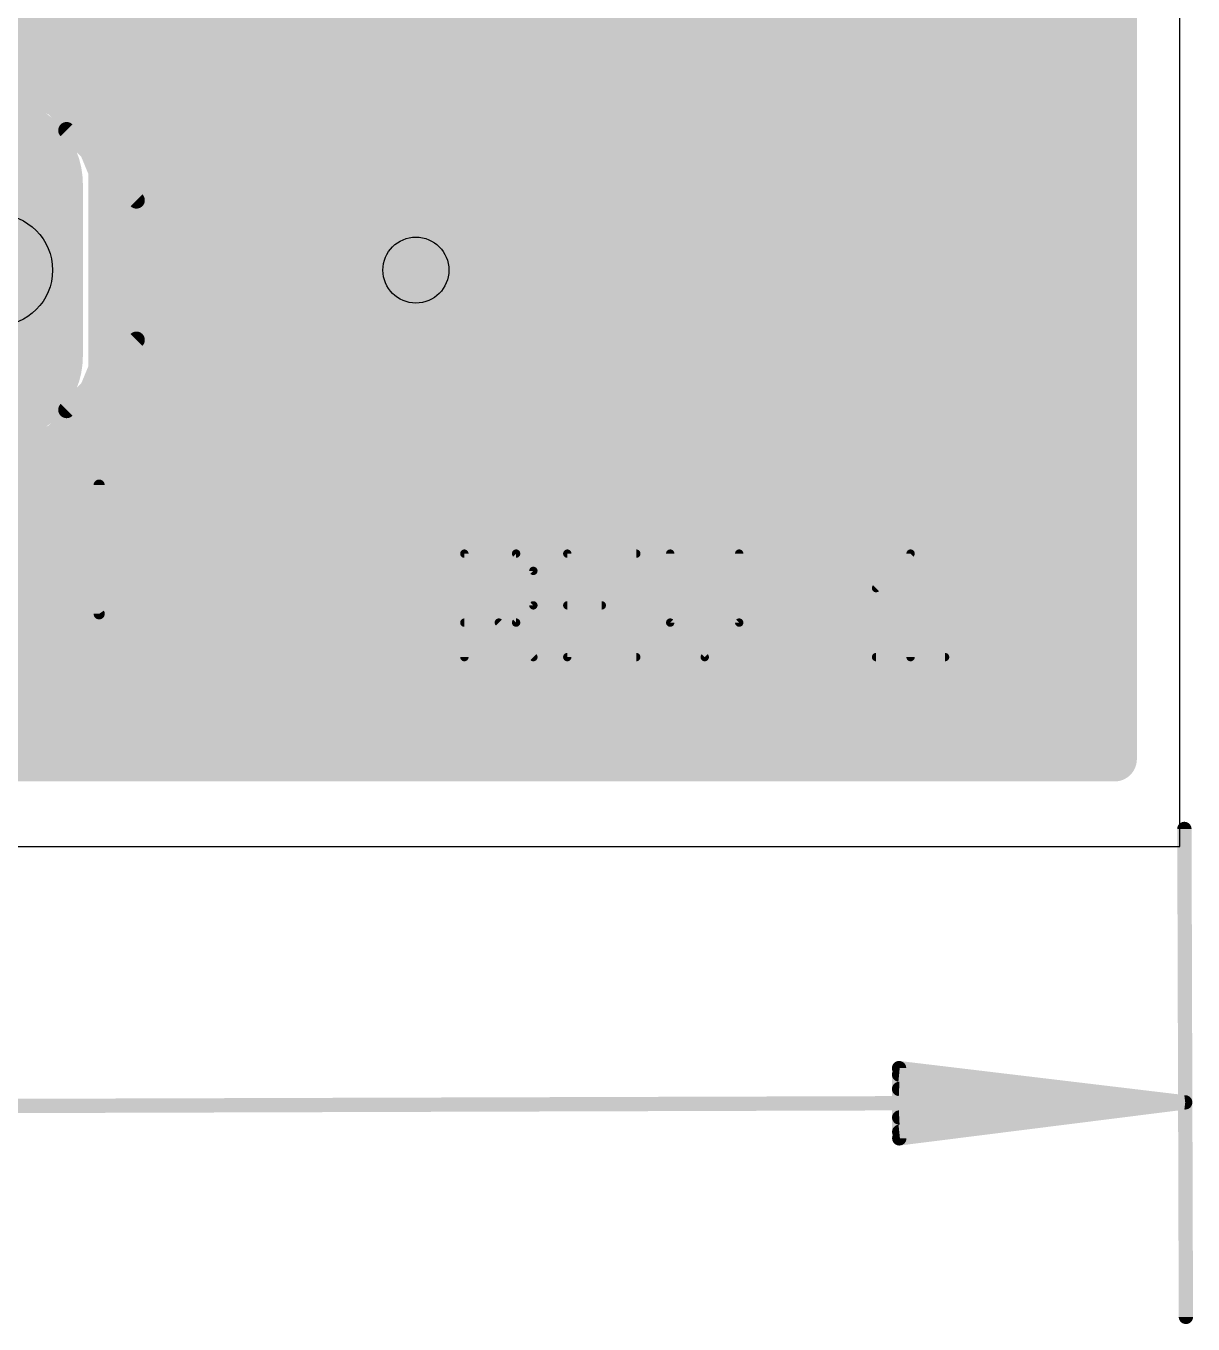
# Model space of a CAD drawing. Extents: x -4.6 to 54.3, y -4.7 to 51.3.
# Drawn here: x 41.54 to 52.15, y -4.5 to 7.3 of the extents above; entities that cross this region are included whole.
import ezdxf

# ---------------------------------------------------------------- set-up
doc = ezdxf.new("R2010")
doc.units = 0
for name, color, linetype in [('1', 22, 'CONTINUOUS'), ('16', 175, 'CONTINUOUS'), ('17', 82, 'CONTINUOUS'), ('18', 82, 'CONTINUOUS'), ('20', 7, 'CONTINUOUS'), ('21', 253, 'CONTINUOUS'), ('27', 253, 'CONTINUOUS'), ('30', 253, 'CONTINUOUS'), ('44', 253, 'CONTINUOUS')]:
    doc.layers.add(name, color=color, linetype=linetype)

# ---------------------------------------------------------------- blocks, each defined once
blk = doc.blocks.new('LONGP100')
at = {"const_width": 1}
blk.add_lwpolyline([(-0.5, 0), (0.5, 0)], dxfattribs=at)
at = {"const_width": 0.5}
for points in [[(-0.5, 0.25, 1), (-0.5, -0.25)], [(0.5, -0.25, 1), (0.5, 0.25)]]:
    blk.add_lwpolyline(points, format="xyb", dxfattribs=at)
blk = doc.blocks.new('SQUAREV')
blk.add_solid([(-0.5, -0.5), (0.5, -0.5), (-0.5, 0.5), (0.5, 0.5)])

msp = doc.modelspace()

# ---------------------------------------------------------------- linework, layer by layer
at = {"layer": '1'}
for points, const_width in [([(51.435, 50.7618), (51.435, 0.635)], 0.4064), ([(36.6417, 7.3152), (51.435, 7.3152)], 0.4064), ([(36.2353, 6.9088), (51.435, 6.9088)], 0.4064), ([(41.4811, 6.8242), (41.0689, 6.8242)], 0.4064), ([(41.862, 6.6664), (41.4811, 6.8242)], 0.4064), ([(42.1534, 6.375), (41.862, 6.6664)], 0.4064), ([(42.026, 6.5024), (51.435, 6.5024)], 0.4064), ([(42.3112, 5.9941), (42.1534, 6.375)], 0.4064), ([(42.269, 6.096), (51.435, 6.096)], 0.4064), ([(42.3112, 4.1659), (42.3112, 5.9941)], 0.4064), ([(42.3112, 5.6896), (51.435, 5.6896)], 0.4064), ([(42.3112, 5.2832), (51.435, 5.2832)], 0.4064), ([(42.3112, 4.8768), (51.435, 4.8768)], 0.4064), ([(42.3112, 4.4704), (51.435, 4.4704)], 0.4064), ([(42.1534, 3.785), (42.3112, 4.1659)], 0.4064), ([(42.269, 4.064), (51.435, 4.064)], 0.4064), ([(41.862, 3.4936), (42.1534, 3.785)], 0.4064), ([(42.026, 3.6576), (51.435, 3.6576)], 0.4064), ([(41.4811, 3.3358), (41.862, 3.4936)], 0.4064), ([(34.8214, 3.2512), (51.435, 3.2512)], 0.4064), ([(41.0689, 3.3358), (41.4811, 3.3358)], 0.4064), ([(45.3738, 2.869), (45.1592, 2.6544)], 0.4064), ([(46.1475, 2.869), (45.3738, 2.869)], 0.4064), ([(46.2284, 2.7881), (46.1475, 2.869)], 0.4064), ([(46.3093, 2.869), (46.2284, 2.7881)], 0.4064), ([(47.2398, 2.869), (46.3093, 2.869)], 0.4064), ([(47.2423, 2.8665), (47.2398, 2.869)], 0.4064), ([(47.2448, 2.869), (47.2423, 2.8665)], 0.4064), ([(47.5483, 2.869), (47.2448, 2.869)], 0.4064), ([(47.7101, 2.7072), (47.5483, 2.869)], 0.4064), ([(47.8719, 2.869), (47.7101, 2.7072)], 0.4064), ([(48.1753, 2.869), (47.8719, 2.869)], 0.4064), ([(48.3899, 2.6544), (48.1753, 2.869)], 0.4064), ([(49.4294, 2.869), (49.2148, 2.6544)], 0.4064), ([(49.7328, 2.869), (49.4294, 2.869)], 0.4064), ([(49.9474, 2.6544), (49.7328, 2.869)], 0.4064), ([(34.8214, 2.8448), (45.3496, 2.8448)], 0.4064), ([(46.1717, 2.8448), (46.2851, 2.8448)], 0.4064), ([(47.5725, 2.8448), (47.8477, 2.8448)], 0.4064), ([(48.1995, 2.8448), (49.4052, 2.8448)], 0.4064), ([(49.757, 2.8448), (51.435, 2.8448)], 0.4064), ([(45.1592, 2.6544), (45.1592, 1.7239)], 0.4064), ([(48.3899, 1.7239), (48.3899, 2.6544)], 0.4064), ([(49.2148, 2.6544), (48.9013, 2.3409)], 0.4064), ([(49.2148, 2.6544), (49.2148, 2.6544)], 0.4064), ([(49.9474, 1.9284), (49.9474, 2.6544)], 0.4064), ([(34.8214, 2.4384), (45.1592, 2.4384)], 0.4064), ([(48.3899, 2.4384), (48.9988, 2.4384)], 0.4064), ([(49.9474, 2.4384), (51.435, 2.4384)], 0.4064), ([(45.5255, 1.5621), (45.5255, 2.5027)], 0.0762), ([(45.5255, 2.5027), (45.9958, 2.5027)], 0.0762), ([(45.9958, 2.5027), (46.1526, 2.3459)], 0.0762), ([(47.0881, 2.5027), (46.461, 2.5027)], 0.0762), ([(46.461, 2.5027), (46.461, 1.5621)], 0.0762), ([(47.3965, 2.5027), (47.3965, 1.8756)], 0.0762), ([(48.0236, 1.8756), (48.0236, 2.5027)], 0.0762), ([(48.9013, 2.3409), (48.9013, 2.0374)], 0.4064), ([(49.2676, 2.1892), (49.5811, 2.5027)], 0.0762), ([(49.5811, 2.5027), (49.5811, 1.5621)], 0.0762), ([(46.1526, 2.3459), (46.1526, 2.0324)], 0.0762), ([(34.8214, 2.032), (45.1592, 2.032)], 0.4064), ([(48.3899, 2.032), (48.9067, 2.032)], 0.4064), ([(48.9013, 2.0374), (49.0631, 1.8756)], 0.4064), ([(49.9474, 2.032), (51.435, 2.032)], 0.4064), ([(50.0464, 1.9284), (49.9474, 1.9284)], 0.4064), ([(50.2609, 1.7138), (50.0464, 1.9284)], 0.4064), ([(46.1526, 2.0324), (45.9958, 1.8756)], 0.0762), ([(46.461, 2.0324), (46.7746, 2.0324)], 0.0762), ([(49.0631, 1.8756), (48.9013, 1.7138)], 0.4064), ([(45.1592, 1.7239), (45.1592, 1.4104)], 0.4064), ([(45.9958, 1.8756), (45.5255, 1.8756)], 0.0762), ([(45.839, 1.8756), (46.1526, 1.5621)], 0.0762), ([(47.3965, 1.8756), (47.7101, 1.5621)], 0.0762), ([(47.7101, 1.5621), (48.0236, 1.8756)], 0.0762), ([(48.1753, 1.5093), (48.3899, 1.7239)], 0.4064), ([(48.9013, 1.7138), (48.9013, 1.4104)], 0.4064), ([(50.2609, 1.4104), (50.2609, 1.7138)], 0.4064), ([(34.7621, 1.6256), (45.1592, 1.6256)], 0.4064), ([(48.2916, 1.6256), (48.9013, 1.6256)], 0.4064), ([(50.2609, 1.6256), (51.435, 1.6256)], 0.4064), ([(47.8618, 1.1958), (48.1753, 1.5093)], 0.4064), ([(45.1592, 1.4104), (45.3738, 1.1958)], 0.4064), ([(45.6772, 1.1958), (45.839, 1.3576)], 0.4064), ([(45.839, 1.3576), (46.0008, 1.1958)], 0.4064), ([(46.461, 1.5621), (47.0881, 1.5621)], 0.0762), ([(47.2398, 1.1958), (47.3991, 1.3551)], 0.4064), ([(47.3991, 1.3551), (47.5583, 1.1958)], 0.4064), ([(48.9013, 1.4104), (49.1159, 1.1958)], 0.4064), ([(49.2676, 1.5621), (49.8946, 1.5621)], 0.0762), ([(50.0464, 1.1958), (50.2609, 1.4104)], 0.4064), ([(34.3557, 1.2192), (45.3504, 1.2192)], 0.4064), ([(45.7006, 1.2192), (45.9774, 1.2192)], 0.4064), ([(47.2632, 1.2192), (47.5349, 1.2192)], 0.4064), ([(47.8852, 1.2192), (49.0924, 1.2192)], 0.4064), ([(50.0698, 1.2192), (51.435, 1.2192)], 0.4064), ([(45.3738, 1.1958), (45.6772, 1.1958)], 0.4064), ([(46.0008, 1.1958), (46.3043, 1.1958)], 0.4064), ([(46.3043, 1.1958), (46.3068, 1.1983)], 0.4064), ([(46.3068, 1.1983), (46.3093, 1.1958)], 0.4064), ([(46.3093, 1.1958), (47.2398, 1.1958)], 0.4064), ([(47.5583, 1.1958), (47.8618, 1.1958)], 0.4064), ([(49.1159, 1.1958), (50.0464, 1.1958)], 0.4064), ([(33.9493, 0.8128), (51.435, 0.8128)], 0.4064), ([(51.435, 0.635), (0.635, 0.635)], 0.4064), ([(52.07, 0), (52.0836, -4.4353)], 0.13), ([(52.0776, -2.4853), (49.4767, -2.1741)], 0.13), ([(49.4767, -2.1741), (49.4786, -2.8126)], 0.13), ([(52.0776, -2.4853), (49.4768, -2.2333)], 0.13), ([(52.0776, -2.4853), (49.4773, -2.3633)], 0.13), ([(0.0076, -2.6453), (52.0776, -2.4853)], 0.13), ([(49.478, -2.6233), (52.0776, -2.4853)], 0.13), ([(49.4784, -2.7533), (52.0776, -2.4853)], 0.13), ([(49.4786, -2.8126), (52.0776, -2.4853)], 0.13)]:
    msp.add_lwpolyline(points, dxfattribs=dict(at, const_width=const_width))
for points, const_width in [([(51.435, 7.2136, 1), (51.435, 7.4168)], 0.2032), ([(51.435, 6.8072, 1), (51.435, 7.0104)], 0.2032), ([(41.52, 6.9181, 1), (41.4422, 6.7303)], 0.2032), ([(41.4811, 6.7226, 1), (41.4811, 6.9258)], 0.2032), ([(41.9338, 6.7383, 1), (41.7901, 6.5946)], 0.2032), ([(41.8231, 6.5726, 1), (41.9008, 6.7603)], 0.2032), ([(42.026, 6.604, 1), (42.026, 6.4008)], 0.2032), ([(51.435, 6.4008, 1), (51.435, 6.604)], 0.2032), ([(42.2473, 6.4138, 1), (42.0596, 6.3361)], 0.2032), ([(42.0816, 6.3031, 1), (42.2253, 6.4468)], 0.2032), ([(42.269, 6.1976, 1), (42.269, 5.9944)], 0.2032), ([(51.435, 5.9944, 1), (51.435, 6.1976)], 0.2032), ([(42.4128, 5.9941, 1), (42.2096, 5.9941)], 0.2032), ([(42.2173, 5.9552, 1), (42.4051, 6.033)], 0.2032), ([(42.3112, 5.7912, 1), (42.3112, 5.588)], 0.2032), ([(51.435, 5.588, 1), (51.435, 5.7912)], 0.2032), ([(42.3112, 5.3848, 1), (42.3112, 5.1816)], 0.2032), ([(51.435, 5.1816, 1), (51.435, 5.3848)], 0.2032), ([(42.3112, 4.9784, 1), (42.3112, 4.7752)], 0.2032), ([(51.435, 4.7752, 1), (51.435, 4.9784)], 0.2032), ([(42.3112, 4.572, 1), (42.3112, 4.3688)], 0.2032), ([(51.435, 4.3688, 1), (51.435, 4.572)], 0.2032), ([(42.4051, 4.127, 1), (42.2173, 4.2048)], 0.2032), ([(42.269, 4.1656, 1), (42.269, 3.9624)], 0.2032), ([(42.2096, 4.1659, 1), (42.4128, 4.1659)], 0.2032), ([(51.435, 3.9624, 1), (51.435, 4.1656)], 0.2032), ([(42.0596, 3.8239, 1), (42.2473, 3.7462)], 0.2032), ([(42.2253, 3.7132, 1), (42.0816, 3.8569)], 0.2032), ([(42.026, 3.7592, 1), (42.026, 3.556)], 0.2032), ([(51.435, 3.556, 1), (51.435, 3.7592)], 0.2032), ([(41.7901, 3.5654, 1), (41.9338, 3.4217)], 0.2032), ([(41.9008, 3.3997, 1), (41.8231, 3.5874)], 0.2032), ([(41.4422, 3.4297, 1), (41.52, 3.2419)], 0.2032), ([(41.4811, 3.2342, 1), (41.4811, 3.4374)], 0.2032), ([(51.435, 3.1496, 1), (51.435, 3.3528)], 0.2032), ([(45.3738, 2.9706, 1), (45.3738, 2.7674)], 0.2032), ([(45.4456, 2.7972, 1), (45.3019, 2.9408)], 0.2032), ([(46.2194, 2.9408, 1), (46.0757, 2.7972)], 0.2032), ([(46.1475, 2.7674, 1), (46.1475, 2.9706)], 0.2032), ([(46.3093, 2.9706, 1), (46.3093, 2.7674)], 0.2032), ([(46.3811, 2.7972, 1), (46.2375, 2.9408)], 0.2032), ([(47.3117, 2.9408, 1), (47.1679, 2.7972)], 0.2032), ([(47.2448, 2.9706, 1), (47.2448, 2.7674)], 0.2032), ([(47.3167, 2.7972, 1), (47.173, 2.9408)], 0.2032), ([(47.2398, 2.7674, 1), (47.2398, 2.9706)], 0.2032), ([(47.6201, 2.9408, 1), (47.4764, 2.7972)], 0.2032), ([(47.5483, 2.7674, 1), (47.5483, 2.9706)], 0.2032), ([(47.8719, 2.9706, 1), (47.8719, 2.7674)], 0.2032), ([(47.9437, 2.7972, 1), (47.8, 2.9408)], 0.2032), ([(48.2472, 2.9408, 1), (48.1035, 2.7972)], 0.2032), ([(48.1753, 2.7674, 1), (48.1753, 2.9706)], 0.2032), ([(49.4294, 2.9706, 1), (49.4294, 2.7674)], 0.2032), ([(49.5012, 2.7972, 1), (49.3575, 2.9408)], 0.2032), ([(49.8047, 2.9408, 1), (49.661, 2.7972)], 0.2032), ([(49.7328, 2.7674, 1), (49.7328, 2.9706)], 0.2032), ([(45.3496, 2.7432, 1), (45.3496, 2.9464)], 0.2032), ([(46.1717, 2.9464, 1), (46.1717, 2.7432)], 0.2032), ([(46.1566, 2.86, 1), (46.3003, 2.7163)], 0.2032), ([(46.1566, 2.7163, 1), (46.3003, 2.86)], 0.2032), ([(46.2851, 2.7432, 1), (46.2851, 2.9464)], 0.2032), ([(47.1705, 2.9383, 1), (47.3142, 2.7947)], 0.2032), ([(47.1704, 2.7947, 1), (47.3142, 2.9383)], 0.2032), ([(47.5725, 2.9464, 1), (47.5725, 2.7432)], 0.2032), ([(47.8477, 2.7432, 1), (47.8477, 2.9464)], 0.2032), ([(48.1995, 2.9464, 1), (48.1995, 2.7432)], 0.2032), ([(49.4052, 2.7432, 1), (49.4052, 2.9464)], 0.2032), ([(49.757, 2.9464, 1), (49.757, 2.7432)], 0.2032), ([(51.435, 2.7432, 1), (51.435, 2.9464)], 0.2032), ([(45.2608, 2.6544, 1), (45.0576, 2.6544)], 0.2032), ([(47.6382, 2.779, 1), (47.7819, 2.6353)], 0.2032), ([(47.6382, 2.6353, 1), (47.7819, 2.779)], 0.2032), ([(48.4915, 2.6544, 1), (48.2883, 2.6544)], 0.2032), ([(49.3164, 2.6544, 1), (49.1132, 2.6544)], 0.2032), ([(49.2867, 2.5826, 1), (49.143, 2.7263)], 0.2032), ([(50.049, 2.6544, 1), (49.8458, 2.6544)], 0.2032), ([(45.0874, 2.7263, 1), (45.231, 2.5826)], 0.2032), ([(48.3181, 2.5826, 1), (48.4617, 2.7263)], 0.2032), ([(49.143, 2.7263, 1), (49.2867, 2.5826)], 0.2032), ([(49.1132, 2.6544, 1), (49.3164, 2.6544)], 0.2032), ([(49.8756, 2.5826, 1), (50.0193, 2.7263)], 0.2032), ([(45.1592, 2.3368, 1), (45.1592, 2.54)], 0.2032), ([(48.3899, 2.54, 1), (48.3899, 2.3368)], 0.2032), ([(48.9988, 2.3368, 1), (48.9988, 2.54)], 0.2032), ([(49.9474, 2.54, 1), (49.9474, 2.3368)], 0.2032), ([(51.435, 2.3368, 1), (51.435, 2.54)], 0.2032), ([(45.5255, 2.5218, 1), (45.5255, 2.4837)], 0.0381), ([(45.5446, 2.5027, 1), (45.5065, 2.5027)], 0.0381), ([(46.0093, 2.5162, 1), (45.9823, 2.4892)], 0.0381), ([(45.9958, 2.4837, 1), (45.9958, 2.5218)], 0.0381), ([(46.461, 2.5218, 1), (46.461, 2.4837)], 0.0381), ([(46.4801, 2.5027, 1), (46.442, 2.5027)], 0.0381), ([(47.0881, 2.4837, 1), (47.0881, 2.5218)], 0.0381), ([(47.4156, 2.5027, 1), (47.3775, 2.5027)], 0.0381), ([(48.0427, 2.5027, 1), (48.0046, 2.5027)], 0.0381), ([(49.0029, 2.3409, 1), (48.7997, 2.3409)], 0.2032), ([(48.8294, 2.4127, 1), (48.9731, 2.2691)], 0.2032), ([(49.6002, 2.5027, 1), (49.5621, 2.5027)], 0.0381), ([(49.5946, 2.4892, 1), (49.5676, 2.5162)], 0.0381), ([(46.1716, 2.3459, 1), (46.1335, 2.3459)], 0.0381), ([(46.1391, 2.3325, 1), (46.166, 2.3594)], 0.0381), ([(45.1592, 1.9304, 1), (45.1592, 2.1336)], 0.2032), ([(48.3899, 2.1336, 1), (48.3899, 1.9304)], 0.2032), ([(48.9731, 2.1093, 1), (48.8294, 1.9656)], 0.2032), ([(48.7997, 2.0374, 1), (49.0029, 2.0374)], 0.2032), ([(48.9067, 1.9304, 1), (48.9067, 2.1336)], 0.2032), ([(49.2541, 2.2026, 1), (49.281, 2.1757)], 0.0381), ([(49.9474, 2.1336, 1), (49.9474, 1.9304)], 0.2032), ([(49.9474, 2.03, 1), (49.9474, 1.8268)], 0.2032), ([(50.1182, 2.0002, 1), (49.9745, 1.8566)], 0.2032), ([(50.0464, 1.8268, 1), (50.0464, 2.03)], 0.2032), ([(51.435, 1.9304, 1), (51.435, 2.1336)], 0.2032), ([(46.1335, 2.0324, 1), (46.1716, 2.0324)], 0.0381), ([(46.166, 2.0189, 1), (46.1391, 2.0459)], 0.0381), ([(46.461, 2.0514, 1), (46.461, 2.0133)], 0.0381), ([(46.7746, 2.0133, 1), (46.7746, 2.0514)], 0.0381), ([(49.1349, 1.8038, 1), (48.9912, 1.9475)], 0.2032), ([(48.9912, 1.8038, 1), (49.1349, 1.9475)], 0.2032), ([(49.8458, 1.9284, 1), (50.049, 1.9284)], 0.2032), ([(45.2608, 1.7239, 1), (45.0576, 1.7239)], 0.2032), ([(45.5255, 1.8947, 1), (45.5255, 1.8566)], 0.0381), ([(45.8525, 1.8891, 1), (45.8256, 1.8622)], 0.0381), ([(45.9823, 1.8891, 1), (46.0093, 1.8622)], 0.0381), ([(45.9958, 1.8566, 1), (45.9958, 1.8947)], 0.0381), ([(47.3775, 1.8756, 1), (47.4156, 1.8756)], 0.0381), ([(47.41, 1.8891, 1), (47.3831, 1.8622)], 0.0381), ([(48.0046, 1.8756, 1), (48.0427, 1.8756)], 0.0381), ([(48.0371, 1.8622, 1), (48.0101, 1.8891)], 0.0381), ([(48.4617, 1.6521, 1), (48.3181, 1.7957)], 0.2032), ([(49.0029, 1.7138, 1), (48.7997, 1.7138)], 0.2032), ([(50.3625, 1.7138, 1), (50.1593, 1.7138)], 0.2032), ([(45.0576, 1.7239, 1), (45.2608, 1.7239)], 0.2032), ([(45.1592, 1.524, 1), (45.1592, 1.7272)], 0.2032), ([(48.2916, 1.7272, 1), (48.2916, 1.524)], 0.2032), ([(48.2883, 1.7239, 1), (48.4915, 1.7239)], 0.2032), ([(48.8294, 1.7857, 1), (48.9731, 1.642)], 0.2032), ([(48.9013, 1.524, 1), (48.9013, 1.7272)], 0.2032), ([(50.2609, 1.7272, 1), (50.2609, 1.524)], 0.2032), ([(50.1891, 1.642, 1), (50.3328, 1.7857)], 0.2032), ([(51.435, 1.524, 1), (51.435, 1.7272)], 0.2032), ([(48.1035, 1.5812, 1), (48.2472, 1.4375)], 0.2032), ([(48.2472, 1.4375, 1), (48.1035, 1.5812)], 0.2032), ([(45.231, 1.4822, 1), (45.0874, 1.3385)], 0.2032), ([(45.5065, 1.5621, 1), (45.5446, 1.5621)], 0.0381), ([(45.9109, 1.4295, 1), (45.7672, 1.2858)], 0.2032), ([(45.9109, 1.2858, 1), (45.7672, 1.4295)], 0.2032), ([(46.1391, 1.5486, 1), (46.166, 1.5756)], 0.0381), ([(46.461, 1.5812, 1), (46.461, 1.5431)], 0.0381), ([(46.442, 1.5621, 1), (46.4801, 1.5621)], 0.0381), ([(47.0881, 1.5431, 1), (47.0881, 1.5812)], 0.0381), ([(47.4709, 1.4269, 1), (47.3272, 1.2832)], 0.2032), ([(47.4709, 1.2832, 1), (47.3272, 1.4269)], 0.2032), ([(47.6966, 1.5756, 1), (47.7235, 1.5486)], 0.0381), ([(47.6966, 1.5486, 1), (47.7235, 1.5756)], 0.0381), ([(48.9731, 1.4822, 1), (48.8294, 1.3385)], 0.2032), ([(49.2676, 1.5812, 1), (49.2676, 1.5431)], 0.0381), ([(49.5621, 1.5621, 1), (49.6002, 1.5621)], 0.0381), ([(49.8946, 1.5431, 1), (49.8946, 1.5812)], 0.0381), ([(50.3328, 1.3385, 1), (50.1891, 1.4822)], 0.2032), ([(45.0576, 1.4104, 1), (45.2608, 1.4104)], 0.2032), ([(45.3504, 1.1176, 1), (45.3504, 1.3208)], 0.2032), ([(45.7006, 1.3208, 1), (45.7006, 1.1176)], 0.2032), ([(45.9774, 1.1176, 1), (45.9774, 1.3208)], 0.2032), ([(47.2632, 1.3208, 1), (47.2632, 1.1176)], 0.2032), ([(47.5349, 1.1176, 1), (47.5349, 1.3208)], 0.2032), ([(47.8852, 1.3208, 1), (47.8852, 1.1176)], 0.2032), ([(48.7997, 1.4104, 1), (49.0029, 1.4104)], 0.2032), ([(49.0924, 1.1176, 1), (49.0924, 1.3208)], 0.2032), ([(50.0698, 1.3208, 1), (50.0698, 1.1176)], 0.2032), ([(50.1593, 1.4104, 1), (50.3625, 1.4104)], 0.2032), ([(51.435, 1.1176, 1), (51.435, 1.3208)], 0.2032), ([(45.3738, 1.2974, 1), (45.3738, 1.0942)], 0.2032), ([(45.3019, 1.124, 1), (45.4456, 1.2676)], 0.2032), ([(45.6054, 1.2676, 1), (45.7491, 1.124)], 0.2032), ([(45.6772, 1.0942, 1), (45.6772, 1.2974)], 0.2032), ([(46.0008, 1.2974, 1), (46.0008, 1.0942)], 0.2032), ([(45.929, 1.124, 1), (46.0727, 1.2676)], 0.2032), ([(46.2324, 1.2676, 1), (46.3762, 1.124)], 0.2032), ([(46.3786, 1.2701, 1), (46.235, 1.1265)], 0.2032), ([(46.3093, 1.2974, 1), (46.3093, 1.0942)], 0.2032), ([(46.3787, 1.1265, 1), (46.2349, 1.2701)], 0.2032), ([(46.2375, 1.124, 1), (46.3811, 1.2676)], 0.2032), ([(46.3043, 1.0942, 1), (46.3043, 1.2974)], 0.2032), ([(47.168, 1.2676, 1), (47.3117, 1.124)], 0.2032), ([(47.2398, 1.0942, 1), (47.2398, 1.2974)], 0.2032), ([(47.5583, 1.2974, 1), (47.5583, 1.0942)], 0.2032), ([(47.4865, 1.124, 1), (47.6302, 1.2676)], 0.2032), ([(47.79, 1.2676, 1), (47.9336, 1.124)], 0.2032), ([(47.8618, 1.0942, 1), (47.8618, 1.2974)], 0.2032), ([(49.1159, 1.2974, 1), (49.1159, 1.0942)], 0.2032), ([(49.044, 1.124, 1), (49.1877, 1.2676)], 0.2032), ([(49.9745, 1.2676, 1), (50.1182, 1.124)], 0.2032), ([(50.0464, 1.0942, 1), (50.0464, 1.2974)], 0.2032), ([(51.435, 0.7112, 1), (51.435, 0.9144)], 0.2032), ([(51.435, 0.5334, 1), (51.435, 0.7366)], 0.2032), ([(51.3334, 0.635, 1), (51.5366, 0.635)], 0.2032), ([(52.1025, 0.0001, 1), (52.0375, -0.0001)], 0.065), ([(49.4805, -2.1418, 1), (49.4728, -2.2064)], 0.065), ([(49.5092, -2.174, 1), (49.4442, -2.1742)], 0.065), ([(49.48, -2.201, 1), (49.4737, -2.2657)], 0.065), ([(49.4788, -2.3309, 1), (49.4757, -2.3958)], 0.065), ([(52.0817, -2.5176, 1), (52.0736, -2.4531)], 0.065), ([(52.0738, -2.5176, 1), (52.0815, -2.4531)], 0.065), ([(52.081, -2.5177, 1), (52.0743, -2.453)], 0.065), ([(52.0745, -2.5177, 1), (52.0808, -2.453)], 0.065), ([(52.0794, -2.5178, 1), (52.0759, -2.4529)], 0.065), ([(52.0761, -2.5178, 1), (52.0792, -2.4529)], 0.065), ([(52.0777, -2.5178, 1), (52.0775, -2.4528)], 0.065), ([(49.4763, -2.5909, 1), (49.4798, -2.6558)], 0.065), ([(49.4751, -2.721, 1), (49.4818, -2.7857)], 0.065), ([(49.4746, -2.7803, 1), (49.4827, -2.8448)], 0.065), ([(49.4461, -2.8127, 1), (49.5111, -2.8125)], 0.065), ([(52.0511, -4.4354, 1), (52.1161, -4.4352)], 0.065)]:
    msp.add_lwpolyline(points, format="xyb", dxfattribs=dict(at, const_width=const_width))
at = {"layer": '16', "const_width": 0.4064}
for points in [[(51.435, 50.7618), (51.435, 0.635)], [(41.8064, 6.6895), (41.8064, 16.7301)], [(41.8064, 7.3152), (51.435, 7.3152)], [(41.8064, 6.9088), (51.435, 6.9088)], [(41.862, 6.6664), (41.8064, 6.6895)], [(42.1534, 6.375), (41.862, 6.6664)], [(42.026, 6.5024), (51.435, 6.5024)], [(42.3112, 5.9941), (42.1534, 6.375)], [(42.269, 6.096), (51.435, 6.096)], [(42.3112, 4.1659), (42.3112, 5.9941)], [(42.3112, 5.6896), (51.435, 5.6896)], [(42.3112, 5.2832), (51.435, 5.2832)], [(42.3112, 4.8768), (51.435, 4.8768)], [(42.3112, 4.4704), (51.435, 4.4704)], [(42.1534, 3.785), (42.3112, 4.1659)], [(42.269, 4.064), (51.435, 4.064)], [(41.862, 3.4936), (42.1534, 3.785)], [(42.026, 3.6576), (51.435, 3.6576)], [(41.8064, 3.4705), (41.862, 3.4936)], [(41.8064, 2.3199), (41.8064, 3.4705)], [(41.8064, 3.2512), (51.435, 3.2512)], [(41.8064, 2.8448), (51.435, 2.8448)], [(41.8064, 2.4384), (51.435, 2.4384)], [(41.1714, 1.6849), (41.8064, 2.3199)], [(41.5185, 2.032), (51.435, 2.032)], [(41.1121, 1.6256), (51.435, 1.6256)], [(0.635, 1.2192), (51.435, 1.2192)], [(0.635, 0.8128), (51.435, 0.8128)], [(51.435, 0.635), (0.635, 0.635)]]:
    msp.add_lwpolyline(points, dxfattribs=at)
at = {"layer": '16', "const_width": 0.2032}
for points in [[(41.8064, 7.4168, 1), (41.8064, 7.2136)], [(51.435, 7.2136, 1), (51.435, 7.4168)], [(41.8064, 7.0104, 1), (41.8064, 6.8072)], [(51.435, 6.8072, 1), (51.435, 7.0104)], [(41.8453, 6.7833, 1), (41.7675, 6.5956)], [(41.9338, 6.7383, 1), (41.7901, 6.5946)], [(41.8231, 6.5726, 1), (41.9008, 6.7603)], [(41.7048, 6.6895, 1), (41.908, 6.6895)], [(42.026, 6.604, 1), (42.026, 6.4008)], [(51.435, 6.4008, 1), (51.435, 6.604)], [(42.2473, 6.4138, 1), (42.0596, 6.3361)], [(42.0816, 6.3031, 1), (42.2253, 6.4468)], [(42.269, 6.1976, 1), (42.269, 5.9944)], [(51.435, 5.9944, 1), (51.435, 6.1976)], [(42.4128, 5.9941, 1), (42.2096, 5.9941)], [(42.2173, 5.9552, 1), (42.4051, 6.033)], [(42.3112, 5.7912, 1), (42.3112, 5.588)], [(51.435, 5.588, 1), (51.435, 5.7912)], [(42.3112, 5.3848, 1), (42.3112, 5.1816)], [(51.435, 5.1816, 1), (51.435, 5.3848)], [(42.3112, 4.9784, 1), (42.3112, 4.7752)], [(51.435, 4.7752, 1), (51.435, 4.9784)], [(42.3112, 4.572, 1), (42.3112, 4.3688)], [(51.435, 4.3688, 1), (51.435, 4.572)], [(42.4051, 4.127, 1), (42.2173, 4.2048)], [(42.269, 4.1656, 1), (42.269, 3.9624)], [(42.2096, 4.1659, 1), (42.4128, 4.1659)], [(51.435, 3.9624, 1), (51.435, 4.1656)], [(42.0596, 3.8239, 1), (42.2473, 3.7462)], [(42.2253, 3.7132, 1), (42.0816, 3.8569)], [(42.026, 3.7592, 1), (42.026, 3.556)], [(51.435, 3.556, 1), (51.435, 3.7592)], [(41.908, 3.4705, 1), (41.7048, 3.4705)], [(41.7675, 3.5644, 1), (41.8453, 3.3767)], [(41.7901, 3.5654, 1), (41.9338, 3.4217)], [(41.9008, 3.3997, 1), (41.8231, 3.5874)], [(41.8064, 3.3528, 1), (41.8064, 3.1496)], [(51.435, 3.1496, 1), (51.435, 3.3528)], [(41.8064, 2.9464, 1), (41.8064, 2.7432)], [(51.435, 2.7432, 1), (51.435, 2.9464)], [(41.8064, 2.54, 1), (41.8064, 2.3368)], [(51.435, 2.3368, 1), (51.435, 2.54)], [(41.8782, 2.248, 1), (41.7346, 2.3917)], [(41.7048, 2.3199, 1), (41.908, 2.3199)], [(41.5185, 2.1336, 1), (41.5185, 1.9304)], [(51.435, 1.9304, 1), (51.435, 2.1336)], [(51.435, 1.524, 1), (51.435, 1.7272)], [(51.435, 1.1176, 1), (51.435, 1.3208)], [(51.435, 0.7112, 1), (51.435, 0.9144)], [(51.435, 0.5334, 1), (51.435, 0.7366)], [(51.3334, 0.635, 1), (51.5366, 0.635)]]:
    msp.add_lwpolyline(points, format="xyb", dxfattribs=at)
at = {"layer": '20'}
for p, q in [((52.03, -0.16), (52.03, 51.265)), ((0, -0.16), (52.03, -0.16))]:
    msp.add_line(p, q, dxfattribs=at)
at = {"layer": '21', "const_width": 0.1524}
for points in [[(40.64, 6.35), (41.91, 6.35)], [(42.545, 5.715), (41.91, 6.35)], [(42.545, 4.445), (42.545, 5.715)], [(41.91, 3.81), (42.545, 4.445)], [(41.91, 3.81), (40.64, 3.81)]]:
    msp.add_lwpolyline(points, dxfattribs=at)
at = {"layer": '21', "const_width": 0.0762}
for points in [[(41.9369, 6.3769, 1), (41.8831, 6.3231)], [(41.91, 6.3119, 1), (41.91, 6.3881)], [(42.5831, 5.715, 1), (42.5069, 5.715)], [(42.5181, 5.6881, 1), (42.5719, 5.7419)], [(42.5719, 4.4181, 1), (42.5181, 4.4719)], [(42.5069, 4.445, 1), (42.5831, 4.445)], [(41.8831, 3.8369, 1), (41.9369, 3.7831)], [(41.91, 3.7719, 1), (41.91, 3.8481)]]:
    msp.add_lwpolyline(points, format="xyb", dxfattribs=at)
at = {"layer": '27', "const_width": 0.1016}
for points in [[(41.4264, 3.1252), (42.206, 1.9558)], [(42.206, 1.9558), (42.206, 3.1252)]]:
    msp.add_lwpolyline(points, dxfattribs=at)
at = {"layer": '27', "const_width": 0.0508}
for points in [[(42.2314, 3.1252, 1), (42.1806, 3.1252)], [(42.1806, 1.9558, 1), (42.2314, 1.9558)], [(42.1849, 1.9417, 1), (42.2271, 1.9699)]]:
    msp.add_lwpolyline(points, format="xyb", dxfattribs=at)
at = {"layer": '44'}
for centre, radius in [((41.275, 5.08), 0.508), ((45.085, 5.08), 0.3)]:
    msp.add_circle(centre, radius, dxfattribs=at)

# ---------------------------------------------------------------- block references
at = {"layer": '17', "xscale": 1.416, "yscale": 1.416, "rotation": 270}
msp.add_blockref('LONGP100', (41.275, 5.08), dxfattribs=at)
msp.add_blockref('LONGP100', (41.275, 5.08), dxfattribs=at)
at = {"layer": '18', "xscale": 1.08, "yscale": 1.08}
msp.add_blockref('SQUAREV', (45.085, 5.08), dxfattribs=at)
msp.add_blockref('SQUAREV', (45.085, 5.08), dxfattribs=at)
at = {"layer": '30', "xscale": 1.566, "yscale": 1.566, "rotation": 270}
msp.add_blockref('LONGP100', (41.275, 5.08), dxfattribs=at)
at = {"layer": '30', "xscale": 1.23, "yscale": 1.23}
msp.add_blockref('SQUAREV', (45.085, 5.08), dxfattribs=at)

doc.saveas('drawing.dxf')
